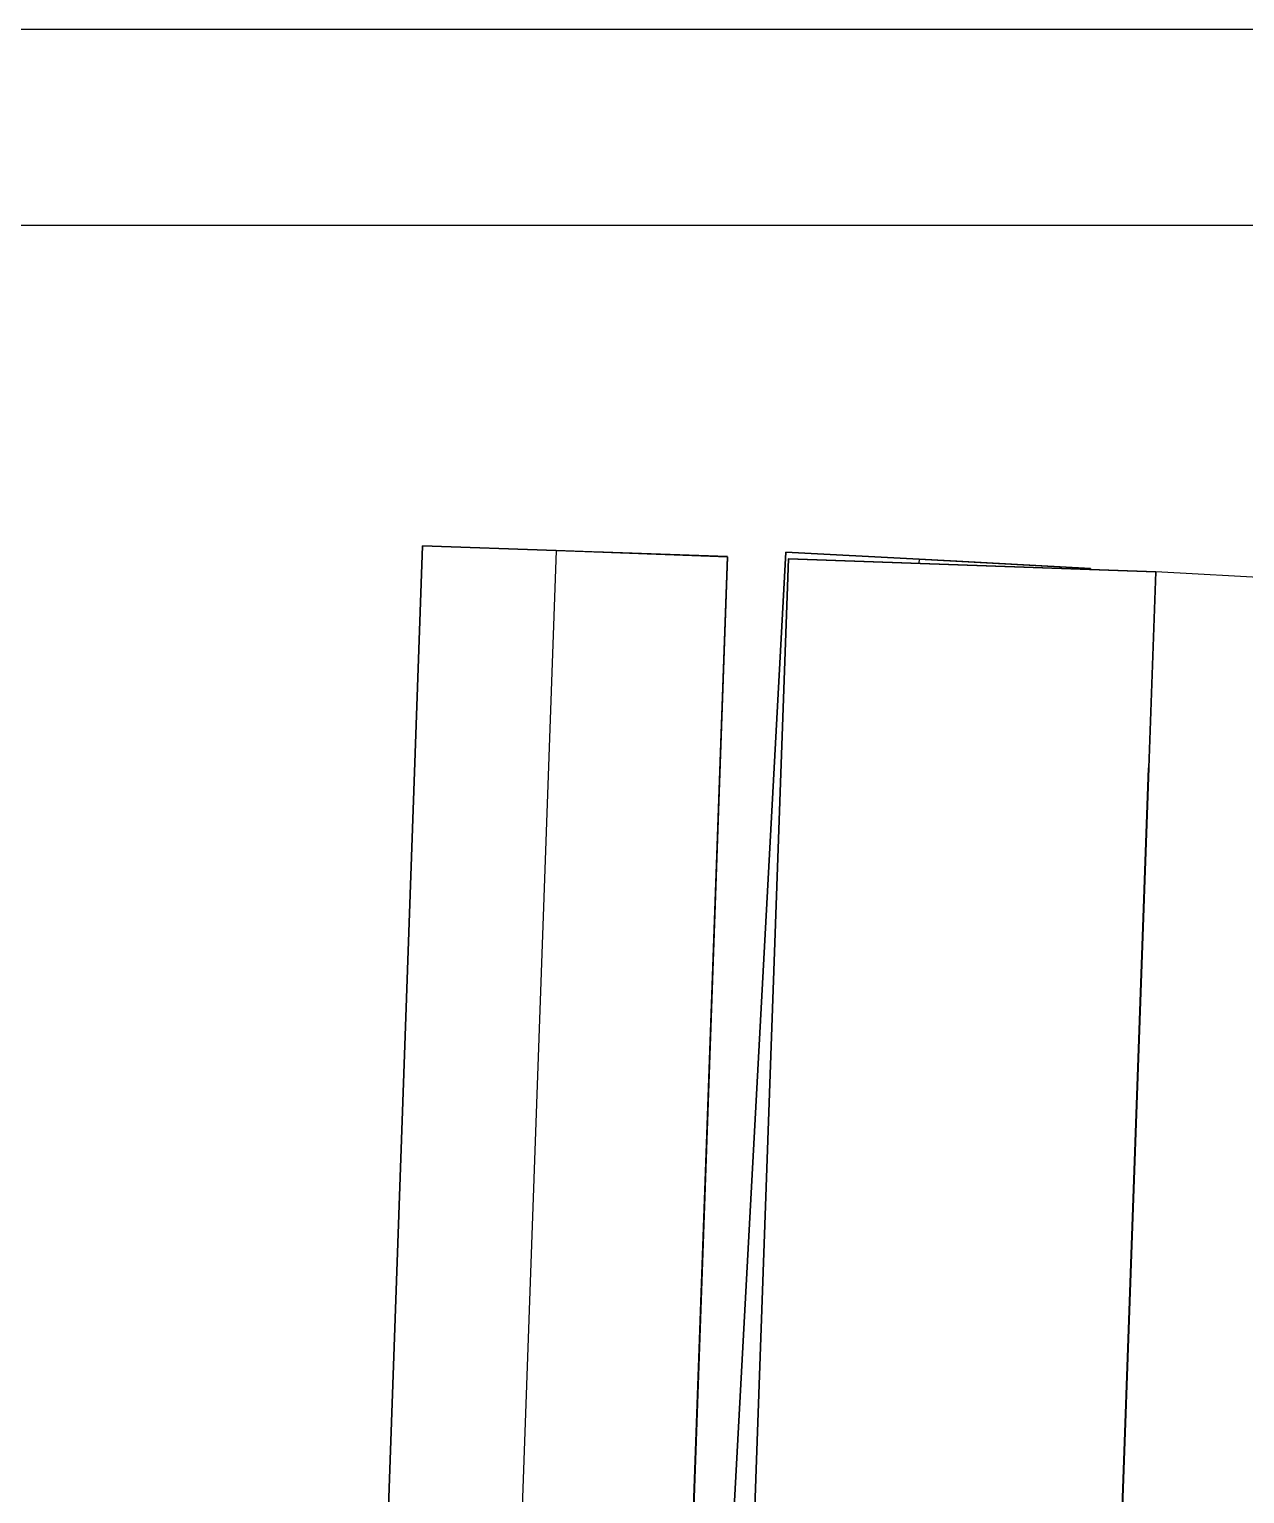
# Model space of a CAD drawing. Extents: x -43 to 90, y 6 to 81.
# Drawn here: x -18.936 to -18.44, y 74.48 to 75.078 of the extents above; entities that cross this region are included whole.
import ezdxf

# ---------------------------------------------------------------- set-up
doc = ezdxf.new("R2010")
doc.units = 0
doc.header["$LTSCALE"] = 0.1
doc.header["$MEASUREMENT"] = 0
doc.layers.add('cobertura nova', color=4, linetype='CONTINUOUS')
doc.layers.add('visto', color=9, linetype='CONTINUOUS')

msp = doc.modelspace()

# ---------------------------------------------------------------- linework, layer by layer
at = {"layer": 'cobertura nova'}
for p, q in [((-18.77564, 74.86736), (-18.86728, 72.29318)), ((-18.86728, 72.29318), (-18.77564, 74.86736)), ((-18.86728, 72.29318), (-18.77564, 74.86736)), ((-18.72108, 74.86541), (-18.81304, 72.28235)), ((-18.72108, 74.86541), (-18.77564, 74.86736)), ((-18.77564, 74.86736), (-18.77564, 74.86736)), ((-18.77564, 74.86736), (-18.72107, 74.86542)), ((-18.77564, 74.86736), (-18.72108, 74.86541)), ((-18.72107, 74.86542), (-18.77563, 74.86737)), ((-18.77563, 74.86737), (-18.77563, 74.86737)), ((-18.77563, 74.86737), (-18.72107, 74.86543)), ((-18.72106, 74.86543), (-18.77563, 74.86737)), ((-18.77563, 74.86737), (-18.77562, 74.86737)), ((-18.72107, 74.86542), (-18.77563, 74.86736)), ((-18.77563, 74.86736), (-18.77563, 74.86736)), ((-18.77563, 74.86736), (-18.72107, 74.86542)), ((-18.72107, 74.86542), (-18.77563, 74.86736)), ((-18.77563, 74.86736), (-18.77563, 74.86736)), ((-18.77563, 74.86736), (-18.72107, 74.86542)), ((-18.77563, 74.86736), (-18.77563, 74.86736)), ((-18.77563, 74.86736), (-18.77563, 74.86736)), ((-18.77563, 74.86736), (-18.72106, 74.86542)), ((-18.77563, 74.86736), (-18.77563, 74.86736)), ((-18.77563, 74.86736), (-18.72107, 74.86542)), ((-18.77563, 74.86736), (-18.77563, 74.86736)), ((-18.77563, 74.86736), (-18.77563, 74.86736)), ((-18.77563, 74.86736), (-18.77563, 74.86736)), ((-18.72107, 74.86542), (-18.77563, 74.86736)), ((-18.77563, 74.86736), (-18.77563, 74.86736)), ((-18.77563, 74.86736), (-18.77563, 74.86736)), ((-18.77563, 74.86736), (-18.77563, 74.86736)), ((-18.77563, 74.86736), (-18.77563, 74.86736)), ((-18.77563, 74.86736), (-18.72107, 74.86541)), ((-18.72106, 74.86543), (-18.77562, 74.86738)), ((-18.77562, 74.86738), (-18.77562, 74.86738)), ((-18.77562, 74.86738), (-18.72106, 74.86544)), ((-18.72106, 74.86544), (-18.77562, 74.86738)), ((-18.77562, 74.86738), (-18.77562, 74.86738)), ((-18.77562, 74.86738), (-18.72105, 74.86544)), ((-18.77562, 74.86737), (-18.72106, 74.86543)), ((-18.72106, 74.86543), (-18.77562, 74.86737)), ((-18.77562, 74.86737), (-18.77562, 74.86737)), ((-18.77562, 74.86737), (-18.72106, 74.86543)), ((-18.77562, 74.86736), (-18.77562, 74.86736)), ((-18.77562, 74.86736), (-18.77562, 74.86736)), ((-18.77562, 74.86736), (-18.72106, 74.86542)), ((-18.72106, 74.86542), (-18.77562, 74.86736)), ((-18.72105, 74.86542), (-18.77562, 74.86736)), ((-18.77562, 74.86736), (-18.77562, 74.86736)), ((-18.77562, 74.86736), (-18.77562, 74.86736)), ((-18.77562, 74.86736), (-18.77562, 74.86736)), ((-18.77562, 74.86736), (-18.72106, 74.86542)), ((-18.72105, 74.86544), (-18.77561, 74.86739)), ((-18.77561, 74.86739), (-18.77561, 74.86739)), ((-18.77561, 74.86739), (-18.72105, 74.86545)), ((-18.72105, 74.86545), (-18.77561, 74.86739)), ((-18.77561, 74.86739), (-18.77561, 74.86739)), ((-18.77561, 74.86739), (-18.72104, 74.86545)), ((-18.72105, 74.86544), (-18.77561, 74.86738)), ((-18.77561, 74.86738), (-18.77561, 74.86738)), ((-18.77561, 74.86738), (-18.72105, 74.86544)), ((-18.77561, 74.86736), (-18.77561, 74.86736)), ((-18.72105, 74.86542), (-18.77561, 74.86736)), ((-18.77561, 74.86736), (-18.77561, 74.86736)), ((-18.77561, 74.86736), (-18.72105, 74.86542)), ((-18.77561, 74.86736), (-18.77561, 74.86736)), ((-18.77561, 74.86736), (-18.77561, 74.86736)), ((-18.77561, 74.86736), (-18.77561, 74.86736)), ((-18.72104, 74.86545), (-18.7756, 74.8674)), ((-18.7756, 74.8674), (-18.7756, 74.8674)), ((-18.7756, 74.8674), (-18.72104, 74.86546)), ((-18.72104, 74.86545), (-18.7756, 74.86739)), ((-18.7756, 74.86739), (-18.7756, 74.86739)), ((-18.7756, 74.86739), (-18.72104, 74.86545)), ((-18.7756, 74.86736), (-18.7756, 74.86737)), ((-18.7756, 74.86737), (-18.72104, 74.86542)), ((-18.7756, 74.86737), (-18.7756, 74.86737)), ((-18.7756, 74.86737), (-18.7756, 74.86736)), ((-18.65112, 74.86292), (-18.72108, 74.86541)), ((-18.72107, 74.86543), (-18.72106, 74.86543)), ((-18.72107, 74.86542), (-18.72107, 74.86542)), ((-18.72107, 74.86542), (-18.72107, 74.86542)), ((-18.72107, 74.86542), (-18.72107, 74.86542)), ((-18.72107, 74.86542), (-18.72107, 74.86541)), ((-18.72106, 74.86542), (-18.72107, 74.86542)), ((-18.72107, 74.86542), (-18.72107, 74.86542)), ((-18.72107, 74.86542), (-18.72107, 74.86541)), ((-18.72107, 74.86542), (-18.72107, 74.86542)), ((-18.72107, 74.86542), (-18.72107, 74.86541)), ((-18.72107, 74.86542), (-18.72107, 74.86541)), ((-18.72107, 74.86542), (-18.72107, 74.86541)), ((-18.72107, 74.86541), (-18.72107, 74.86542)), ((-18.72107, 74.86542), (-18.72107, 74.86542)), ((-18.72107, 74.86541), (-18.72107, 74.86542)), ((-18.72107, 74.86541), (-18.72107, 74.86541)), ((-18.72107, 74.86541), (-18.72107, 74.86541)), ((-18.72107, 74.86541), (-18.72107, 74.86541)), ((-18.72107, 74.86541), (-18.72107, 74.86541)), ((-18.72107, 74.86541), (-18.72107, 74.86541)), ((-18.72106, 74.86544), (-18.72106, 74.86544)), ((-18.72106, 74.86543), (-18.72106, 74.86543)), ((-18.72106, 74.86543), (-18.72106, 74.86543)), ((-18.72106, 74.86542), (-18.72106, 74.86541)), ((-18.72106, 74.86542), (-18.72106, 74.86541)), ((-18.72106, 74.86541), (-18.72106, 74.86542)), ((-18.72106, 74.86542), (-18.72106, 74.86542)), ((-18.72106, 74.86542), (-18.72106, 74.86541)), ((-18.72106, 74.86542), (-18.72106, 74.86542)), ((-18.72106, 74.86542), (-18.72106, 74.86541)), ((-18.72106, 74.86542), (-18.72106, 74.86541)), ((-18.72106, 74.86541), (-18.72106, 74.86542)), ((-18.72106, 74.86542), (-18.72106, 74.86542)), ((-18.72106, 74.86541), (-18.72106, 74.86542)), ((-18.72106, 74.86542), (-18.72106, 74.86542)), ((-18.72106, 74.86542), (-18.72106, 74.86541)), ((-18.72106, 74.86541), (-18.72106, 74.86542)), ((-18.72106, 74.86542), (-18.72106, 74.86542)), ((-18.72105, 74.86545), (-18.72105, 74.86545)), ((-18.72105, 74.86544), (-18.72105, 74.86544)), ((-18.72105, 74.86544), (-18.72105, 74.86544)), ((-18.72105, 74.86541), (-18.72105, 74.86542)), ((-18.72105, 74.86541), (-18.72105, 74.86542)), ((-18.72105, 74.86542), (-18.72105, 74.86542)), ((-18.72105, 74.86542), (-18.72105, 74.86541)), ((-18.72105, 74.86542), (-18.72105, 74.86542)), ((-18.72105, 74.86542), (-18.72105, 74.86541)), ((-18.72105, 74.86542), (-18.72105, 74.86541)), ((-18.72105, 74.86542), (-18.72105, 74.86542)), ((-18.72105, 74.86541), (-18.72105, 74.86542)), ((-18.72105, 74.86542), (-18.72105, 74.86542)), ((-18.72105, 74.86542), (-18.72104, 74.86542)), ((-18.72105, 74.86541), (-18.72105, 74.86542)), ((-18.72105, 74.86542), (-18.72105, 74.86542)), ((-18.72105, 74.86542), (-18.72105, 74.86541)), ((-18.72105, 74.86542), (-18.72105, 74.86542)), ((-18.72105, 74.86542), (-18.72105, 74.86541)), ((-18.72105, 74.86541), (-18.72105, 74.86542)), ((-18.72105, 74.86542), (-18.72105, 74.86542)), ((-18.72105, 74.86541), (-18.72105, 74.86542)), ((-18.72104, 74.86546), (-18.65108, 74.86297)), ((-18.72104, 74.86545), (-18.72104, 74.86545)), ((-18.72104, 74.86545), (-18.72104, 74.86545)), ((-18.72104, 74.86541), (-18.72104, 74.86542)), ((-18.72104, 74.86542), (-18.72104, 74.86542)), ((-18.72104, 74.86542), (-18.72104, 74.86541)), ((-18.72104, 74.86542), (-18.72104, 74.86541)), ((-18.72104, 74.86542), (-18.72104, 74.86542)), ((-18.72104, 74.86541), (-18.72104, 74.86542)), ((-18.72104, 74.86542), (-18.72104, 74.86542)), ((-18.72104, 74.86542), (-18.72104, 74.86541)), ((-18.70568, 74.86487), (-18.65112, 74.86292)), ((-18.70568, 74.86487), (-18.70568, 74.86487)), ((-18.70567, 74.86487), (-18.70568, 74.86487)), ((-18.70568, 74.86487), (-18.65111, 74.86293)), ((-18.65112, 74.86293), (-18.70568, 74.86487)), ((-18.70568, 74.86487), (-18.70568, 74.86487)), ((-18.70568, 74.86487), (-18.65112, 74.86293)), ((-18.65112, 74.86293), (-18.70568, 74.86487)), ((-18.70568, 74.86487), (-18.70568, 74.86487)), ((-18.70568, 74.86487), (-18.70568, 74.86487)), ((-18.70568, 74.86487), (-18.70568, 74.86487)), ((-18.70568, 74.86487), (-18.70567, 74.86487)), ((-18.65111, 74.86293), (-18.70568, 74.86487)), ((-18.70568, 74.86487), (-18.70568, 74.86487)), ((-18.70568, 74.86487), (-18.70568, 74.86487)), ((-18.65112, 74.86293), (-18.70568, 74.86487)), ((-18.70568, 74.86487), (-18.70568, 74.86487)), ((-18.6511, 74.86294), (-18.70567, 74.86488)), ((-18.70567, 74.86488), (-18.70567, 74.86488)), ((-18.70567, 74.86488), (-18.65111, 74.86294)), ((-18.65111, 74.86294), (-18.70567, 74.86488)), ((-18.70567, 74.86488), (-18.70567, 74.86488)), ((-18.70567, 74.86488), (-18.65111, 74.86294)), ((-18.65111, 74.86294), (-18.70567, 74.86488)), ((-18.70567, 74.86488), (-18.70567, 74.86488)), ((-18.70567, 74.86488), (-18.65111, 74.86293)), ((-18.65111, 74.86293), (-18.70567, 74.86487)), ((-18.70567, 74.86487), (-18.6511, 74.86293)), ((-18.70567, 74.86487), (-18.70567, 74.86487)), ((-18.70567, 74.86487), (-18.70567, 74.86487)), ((-18.65111, 74.86293), (-18.70567, 74.86487)), ((-18.70567, 74.86487), (-18.70567, 74.86487)), ((-18.70567, 74.86487), (-18.65111, 74.86293)), ((-18.70565, 74.8649), (-18.70566, 74.8649)), ((-18.70566, 74.8649), (-18.65109, 74.86295)), ((-18.65109, 74.86295), (-18.70566, 74.86489)), ((-18.70566, 74.86489), (-18.70566, 74.86489)), ((-18.70566, 74.86489), (-18.6511, 74.86295)), ((-18.6511, 74.86295), (-18.70566, 74.86489)), ((-18.70566, 74.86489), (-18.70566, 74.86489)), ((-18.70566, 74.86489), (-18.6511, 74.86295)), ((-18.6511, 74.86295), (-18.70566, 74.86489)), ((-18.70566, 74.86489), (-18.70566, 74.86489)), ((-18.70566, 74.86489), (-18.6511, 74.86294)), ((-18.70566, 74.86487), (-18.70566, 74.86487)), ((-18.70566, 74.86487), (-18.70566, 74.86487)), ((-18.70566, 74.86487), (-18.70566, 74.86487)), ((-18.70566, 74.86487), (-18.70566, 74.86487)), ((-18.6511, 74.86293), (-18.70566, 74.86487)), ((-18.70566, 74.86487), (-18.70566, 74.86487)), ((-18.70566, 74.86487), (-18.70566, 74.86487)), ((-18.65109, 74.86293), (-18.70566, 74.86487)), ((-18.70566, 74.86487), (-18.70566, 74.86487)), ((-18.70566, 74.86487), (-18.6511, 74.86293)), ((-18.70566, 74.86487), (-18.70566, 74.86487)), ((-18.65108, 74.86297), (-18.70565, 74.86491)), ((-18.70565, 74.86491), (-18.70565, 74.86491)), ((-18.70565, 74.86491), (-18.65109, 74.86296)), ((-18.65109, 74.86296), (-18.70565, 74.8649)), ((-18.70565, 74.8649), (-18.70565, 74.8649)), ((-18.70565, 74.8649), (-18.65109, 74.86296)), ((-18.65109, 74.86296), (-18.70565, 74.8649)), ((-18.70565, 74.8649), (-18.70565, 74.8649)), ((-18.70565, 74.8649), (-18.65109, 74.86296)), ((-18.65109, 74.86296), (-18.70565, 74.8649)), ((-18.65109, 74.86293), (-18.70565, 74.86488)), ((-18.70565, 74.86488), (-18.70565, 74.86487)), ((-18.70565, 74.86487), (-18.70565, 74.86488)), ((-18.70565, 74.86487), (-18.70565, 74.86487)), ((-18.70565, 74.86487), (-18.65109, 74.86293)), ((-18.70565, 74.86487), (-18.70565, 74.86487)), ((-18.62733, 74.86481), (-18.69732, 73.56419)), ((-18.69732, 73.56423), (-18.62733, 74.86481)), ((-18.62733, 74.86482), (-18.62733, 74.86481)), ((-18.57281, 74.86188), (-18.62733, 74.86482)), ((-18.62732, 74.86482), (-18.62733, 74.86481)), ((-18.62733, 74.86481), (-18.62733, 74.86481)), ((-18.62733, 74.86481), (-18.62733, 74.86481)), ((-18.62733, 74.86481), (-18.57281, 74.86188)), ((-18.62733, 74.86481), (-18.57281, 74.86188)), ((-18.57281, 74.86188), (-18.62733, 74.86481)), ((-18.62732, 74.86482), (-18.62732, 74.86482)), ((-18.62732, 74.86482), (-18.5728, 74.86188)), ((-18.5728, 74.86188), (-18.62732, 74.86482)), ((-18.5728, 74.86188), (-18.62732, 74.86482)), ((-18.62732, 74.86482), (-18.62732, 74.86482)), ((-18.62732, 74.86482), (-18.62732, 74.86482)), ((-18.62732, 74.86482), (-18.62732, 74.86482)), ((-18.62732, 74.86482), (-18.5728, 74.86188)), ((-18.62732, 74.86481), (-18.62732, 74.86482)), ((-18.62732, 74.86481), (-18.62732, 74.86481)), ((-18.62732, 74.86481), (-18.57281, 74.86188)), ((-18.62731, 74.86482), (-18.57279, 74.86189)), ((-18.62731, 74.86482), (-18.57279, 74.86189)), ((-18.62731, 74.86482), (-18.62731, 74.86482)), ((-18.57279, 74.86189), (-18.62731, 74.86482)), ((-18.62731, 74.86482), (-18.62731, 74.86482)), ((-18.62731, 74.86482), (-18.62731, 74.86482)), ((-18.6273, 74.86482), (-18.6273, 74.86482)), ((-18.6273, 74.86482), (-18.57278, 74.86189)), ((-18.6273, 74.86482), (-18.6273, 74.86482)), ((-18.57278, 74.86189), (-18.6273, 74.86482)), ((-18.6273, 74.86482), (-18.6273, 74.86482)), ((-18.6273, 74.86482), (-18.6273, 74.86482)), ((-18.74349, 72.26847), (-18.65112, 74.86292)), ((-18.74348, 72.26847), (-18.65111, 74.86293)), ((-18.74348, 72.26847), (-18.65111, 74.86293)), ((-18.74348, 72.26847), (-18.65111, 74.86293)), ((-18.74348, 72.26847), (-18.65111, 74.86293)), ((-18.74348, 72.26847), (-18.65112, 74.86293)), ((-18.65111, 74.86293), (-18.74348, 72.26847)), ((-18.74348, 72.26847), (-18.65112, 74.86293)), ((-18.74348, 72.26847), (-18.65112, 74.86292)), ((-18.74347, 72.26846), (-18.6511, 74.86293)), ((-18.74347, 72.26846), (-18.6511, 74.86293)), ((-18.74347, 72.26846), (-18.6511, 74.86293)), ((-18.6511, 74.86293), (-18.74347, 72.26847)), ((-18.74347, 72.26847), (-18.65111, 74.86293)), ((-18.74347, 72.26847), (-18.6511, 74.86293)), ((-18.6511, 74.86293), (-18.74347, 72.26846)), ((-18.65111, 74.86293), (-18.74347, 72.26847)), ((-18.74346, 72.26846), (-18.65109, 74.86293)), ((-18.74346, 72.26846), (-18.65109, 74.86293)), ((-18.65109, 74.86293), (-18.74346, 72.26846)), ((-18.65109, 74.86293), (-18.74346, 72.26846)), ((-18.74346, 72.26846), (-18.6511, 74.86293)), ((-18.74346, 72.26846), (-18.6511, 74.86293)), ((-18.74346, 72.26846), (-18.65109, 74.86293)), ((-18.74346, 72.26846), (-18.65109, 74.86293)), ((-18.65109, 74.86293), (-18.74346, 72.26846)), ((-18.74346, 72.26846), (-18.65109, 74.86293)), ((-18.6511, 74.86293), (-18.74346, 72.26846)), ((-18.65109, 74.86293), (-18.74345, 72.26846)), ((-18.65109, 74.86293), (-18.74345, 72.26846)), ((-18.74345, 72.26846), (-18.65108, 74.86293)), ((-18.74345, 72.26846), (-18.65109, 74.86293)), ((-18.65111, 74.86293), (-18.65112, 74.86293)), ((-18.65112, 74.86293), (-18.65112, 74.86293)), ((-18.65112, 74.86292), (-18.65112, 74.86293)), ((-18.65112, 74.86293), (-18.65112, 74.86292)), ((-18.65112, 74.86293), (-18.65111, 74.86293)), ((-18.65112, 74.86292), (-18.65112, 74.86292)), ((-18.65111, 74.86294), (-18.65111, 74.86294)), ((-18.65111, 74.86294), (-18.65111, 74.86294)), ((-18.65111, 74.86293), (-18.65111, 74.86293)), ((-18.65111, 74.86293), (-18.65111, 74.86293)), ((-18.65111, 74.86293), (-18.65111, 74.86293)), ((-18.65111, 74.86293), (-18.65111, 74.86293)), ((-18.65111, 74.86293), (-18.65111, 74.86293)), ((-18.65111, 74.86293), (-18.65111, 74.86293)), ((-18.65111, 74.86293), (-18.65111, 74.86293)), ((-18.65111, 74.86293), (-18.65111, 74.86293)), ((-18.6511, 74.86295), (-18.6511, 74.86295)), ((-18.6511, 74.86295), (-18.6511, 74.86295)), ((-18.6511, 74.86294), (-18.6511, 74.86294)), ((-18.6511, 74.86293), (-18.6511, 74.86293)), ((-18.6511, 74.86293), (-18.6511, 74.86293)), ((-18.6511, 74.86293), (-18.6511, 74.86293)), ((-18.6511, 74.86293), (-18.6511, 74.86293)), ((-18.6511, 74.86293), (-18.6511, 74.86293)), ((-18.6511, 74.86293), (-18.6511, 74.86293)), ((-18.6511, 74.86293), (-18.6511, 74.86293)), ((-18.65109, 74.86296), (-18.65109, 74.86296)), ((-18.65109, 74.86296), (-18.65109, 74.86296)), ((-18.65109, 74.86296), (-18.65109, 74.86296)), ((-18.65109, 74.86295), (-18.65109, 74.86295)), ((-18.65109, 74.86293), (-18.65109, 74.86293)), ((-18.65109, 74.86293), (-18.65109, 74.86293)), ((-18.65109, 74.86293), (-18.65109, 74.86293)), ((-18.65109, 74.86293), (-18.65109, 74.86293)), ((-18.65109, 74.86293), (-18.65108, 74.86293)), ((-18.65109, 74.86293), (-18.65109, 74.86293)), ((-18.65109, 74.86293), (-18.65109, 74.86293)), ((-18.65109, 74.86293), (-18.65109, 74.86293)), ((-18.62898, 74.78209), (-18.62613, 74.86204)), ((-18.62613, 74.86203), (-18.62897, 74.78209)), ((-18.62608, 74.86204), (-18.62613, 74.86203)), ((-18.47623, 74.85671), (-18.62613, 74.86204)), ((-18.62613, 74.86204), (-18.62613, 74.86204)), ((-18.62613, 74.86204), (-18.6261, 74.86204)), ((-18.62613, 74.86204), (-18.47623, 74.8567)), ((-18.6261, 74.86204), (-18.4762, 74.85671)), ((-18.6261, 74.86204), (-18.6261, 74.86204)), ((-18.4762, 74.85671), (-18.6261, 74.86204)), ((-18.6261, 74.86204), (-18.6261, 74.86203)), ((-18.62608, 74.86203), (-18.62608, 74.86204)), ((-18.62608, 74.86204), (-18.62608, 74.86204)), ((-18.57281, 74.86188), (-18.57291, 74.86015)), ((-18.5728, 74.86188), (-18.57281, 74.86188)), ((-18.57281, 74.86188), (-18.57281, 74.86188)), ((-18.57281, 74.86188), (-18.57281, 74.86188)), ((-18.57281, 74.86188), (-18.57281, 74.86188)), ((-18.57281, 74.86188), (-18.57281, 74.86188)), ((-18.57281, 74.86188), (-18.57281, 74.86188)), ((-18.57281, 74.86188), (-18.57281, 74.86188)), ((-18.57281, 74.86188), (-18.57281, 74.86188)), ((-18.57281, 74.86188), (-18.57281, 74.86188)), ((-18.57281, 74.86188), (-18.50292, 74.85812)), ((-18.50292, 74.85812), (-18.57281, 74.86188)), ((-18.5728, 74.86188), (-18.57279, 74.86188)), ((-18.5728, 74.86188), (-18.5728, 74.86188)), ((-18.57279, 74.86188), (-18.5728, 74.86188)), ((-18.5728, 74.86188), (-18.5728, 74.86188)), ((-18.5728, 74.86188), (-18.5728, 74.86188)), ((-18.5728, 74.86188), (-18.5728, 74.86188)), ((-18.5728, 74.86188), (-18.5728, 74.86188)), ((-18.5728, 74.86188), (-18.5728, 74.86188)), ((-18.5728, 74.86188), (-18.5728, 74.86188)), ((-18.5728, 74.86188), (-18.5728, 74.86188)), ((-18.5728, 74.86188), (-18.5728, 74.86188)), ((-18.5728, 74.86188), (-18.5728, 74.86188)), ((-18.5728, 74.86188), (-18.5728, 74.86188)), ((-18.5728, 74.86188), (-18.5728, 74.86188)), ((-18.5728, 74.86188), (-18.5728, 74.86188)), ((-18.5728, 74.86188), (-18.5728, 74.86188)), ((-18.5728, 74.86188), (-18.5728, 74.86188)), ((-18.5728, 74.86188), (-18.5728, 74.86188)), ((-18.57278, 74.86189), (-18.57279, 74.86188)), ((-18.57279, 74.86189), (-18.57279, 74.86188)), ((-18.57279, 74.86189), (-18.57279, 74.86189)), ((-18.57279, 74.86189), (-18.57279, 74.86188)), ((-18.57279, 74.86189), (-18.57279, 74.86189)), ((-18.57279, 74.86189), (-18.57279, 74.86189)), ((-18.57279, 74.86189), (-18.57279, 74.86188)), ((-18.57279, 74.86189), (-18.57279, 74.86188)), ((-18.57279, 74.86188), (-18.57279, 74.86189)), ((-18.57279, 74.86189), (-18.57279, 74.86189)), ((-18.57279, 74.86189), (-18.57279, 74.86189)), ((-18.57279, 74.86189), (-18.57279, 74.86188)), ((-18.57279, 74.86188), (-18.57279, 74.86188)), ((-18.57278, 74.86188), (-18.57278, 74.86189)), ((-18.57278, 74.86189), (-18.57278, 74.86189)), ((-18.57278, 74.86189), (-18.57278, 74.86189)), ((-18.57278, 74.86189), (-18.57278, 74.86189)), ((-18.57278, 74.86189), (-18.57278, 74.86188)), ((-18.57278, 74.86189), (-18.57278, 74.86189)), ((-18.57278, 74.86189), (-18.57278, 74.86189)), ((-18.57278, 74.86188), (-18.57278, 74.86189)), ((-18.57278, 74.86189), (-18.57278, 74.86189)), ((-18.5574, 74.86106), (-18.57278, 74.86189)), ((-18.55743, 74.86105), (-18.55743, 74.86105)), ((-18.55743, 74.86105), (-18.50291, 74.85812)), ((-18.55743, 74.86105), (-18.55743, 74.86105)), ((-18.55743, 74.86105), (-18.55743, 74.86105)), ((-18.50291, 74.85812), (-18.55743, 74.86105)), ((-18.55743, 74.86105), (-18.55743, 74.86105)), ((-18.55743, 74.86105), (-18.55743, 74.86105)), ((-18.55743, 74.86105), (-18.55743, 74.86105)), ((-18.50291, 74.85812), (-18.55743, 74.86105)), ((-18.55743, 74.86105), (-18.55743, 74.86105)), ((-18.55743, 74.86105), (-18.55743, 74.86105)), ((-18.55742, 74.86106), (-18.55742, 74.86106)), ((-18.5029, 74.85812), (-18.55742, 74.86106)), ((-18.55742, 74.86106), (-18.55742, 74.86106)), ((-18.55742, 74.86106), (-18.5029, 74.85812)), ((-18.55742, 74.86106), (-18.55742, 74.86106)), ((-18.55742, 74.86105), (-18.55742, 74.86106)), ((-18.55742, 74.86106), (-18.55742, 74.86106)), ((-18.5029, 74.85812), (-18.55742, 74.86106)), ((-18.55742, 74.86105), (-18.55742, 74.86105)), ((-18.50291, 74.85812), (-18.55742, 74.86105)), ((-18.55741, 74.86106), (-18.55741, 74.86106)), ((-18.55741, 74.86106), (-18.55741, 74.86106)), ((-18.50289, 74.85812), (-18.55741, 74.86106)), ((-18.55741, 74.86106), (-18.5029, 74.85812)), ((-18.55741, 74.86106), (-18.55741, 74.86106)), ((-18.5029, 74.85812), (-18.55741, 74.86106)), ((-18.55741, 74.86106), (-18.55741, 74.86106)), ((-18.50288, 74.85813), (-18.5574, 74.86106)), ((-18.5574, 74.86106), (-18.5574, 74.86106)), ((-18.5574, 74.86106), (-18.5574, 74.86106)), ((-18.5574, 74.86106), (-18.50289, 74.85813)), ((-18.5574, 74.86106), (-18.5574, 74.86106)), ((-18.5574, 74.86106), (-18.5574, 74.86106)), ((-18.5574, 74.86106), (-18.5574, 74.86106)), ((-18.50294, 74.85766), (-18.50292, 74.85812)), ((-18.50294, 74.85766), (-18.50291, 74.85812)), ((-18.50294, 74.85766), (-18.50291, 74.85812)), ((-18.50294, 74.85766), (-18.50291, 74.85812)), ((-18.50294, 74.85766), (-18.50291, 74.85812)), ((-18.50292, 74.85812), (-18.50294, 74.85766)), ((-18.5029, 74.85812), (-18.50293, 74.85766)), ((-18.50293, 74.85766), (-18.5029, 74.85812)), ((-18.5029, 74.85812), (-18.50293, 74.85766)), ((-18.50293, 74.85766), (-18.5029, 74.85812)), ((-18.50293, 74.85766), (-18.50291, 74.85812)), ((-18.5029, 74.85812), (-18.50293, 74.85766)), ((-18.50293, 74.85766), (-18.50291, 74.85812)), ((-18.50293, 74.85766), (-18.50291, 74.85812)), ((-18.50289, 74.85812), (-18.50292, 74.85766)), ((-18.50289, 74.85812), (-18.50292, 74.85766)), ((-18.50292, 74.85766), (-18.50289, 74.85812)), ((-18.5029, 74.85812), (-18.50292, 74.85766)), ((-18.5029, 74.85812), (-18.50292, 74.85766)), ((-18.5029, 74.85812), (-18.50292, 74.85766)), ((-18.5029, 74.85812), (-18.50292, 74.85766)), ((-18.50292, 74.85812), (-18.50291, 74.85812)), ((-18.50291, 74.85812), (-18.50292, 74.85812)), ((-18.50292, 74.85766), (-18.5029, 74.85811)), ((-18.50292, 74.85766), (-18.5029, 74.85811)), ((-18.50292, 74.85766), (-18.5029, 74.85811)), ((-18.50291, 74.85766), (-18.50288, 74.85813)), ((-18.50291, 74.85766), (-18.50289, 74.85813)), ((-18.50289, 74.85813), (-18.50291, 74.85766)), ((-18.50291, 74.85766), (-18.50289, 74.85812)), ((-18.50289, 74.85812), (-18.50291, 74.85766)), ((-18.50291, 74.85812), (-18.5029, 74.85812)), ((-18.50291, 74.85812), (-18.50291, 74.85812)), ((-18.50291, 74.85812), (-18.50291, 74.85812)), ((-18.50291, 74.85812), (-18.50291, 74.85812)), ((-18.50291, 74.85812), (-18.50291, 74.85812)), ((-18.50291, 74.85812), (-18.50291, 74.85812)), ((-18.50291, 74.85812), (-18.50291, 74.85812)), ((-18.50291, 74.85812), (-18.5029, 74.85812)), ((-18.5029, 74.85812), (-18.50291, 74.85812)), ((-18.50291, 74.85812), (-18.50291, 74.85812)), ((-18.50291, 74.85812), (-18.50291, 74.85812)), ((-18.50291, 74.85812), (-18.50291, 74.85812)), ((-18.50291, 74.85812), (-18.50291, 74.85812)), ((-18.50291, 74.85812), (-18.50291, 74.85812)), ((-18.50291, 74.85812), (-18.50291, 74.85812)), ((-18.50291, 74.85812), (-18.50291, 74.85812)), ((-18.50288, 74.85811), (-18.50291, 74.85766)), ((-18.50291, 74.85766), (-18.50289, 74.85811)), ((-18.50291, 74.85766), (-18.50288, 74.85811)), ((-18.50289, 74.85812), (-18.5029, 74.85812)), ((-18.5029, 74.85811), (-18.50289, 74.85812)), ((-18.5029, 74.85811), (-18.5029, 74.85812)), ((-18.5029, 74.85812), (-18.5029, 74.85812)), ((-18.5029, 74.85811), (-18.5029, 74.85812)), ((-18.5029, 74.85812), (-18.5029, 74.85812)), ((-18.5029, 74.85812), (-18.5029, 74.85812)), ((-18.5029, 74.85812), (-18.5029, 74.85812)), ((-18.5029, 74.85812), (-18.5029, 74.85812)), ((-18.5029, 74.85812), (-18.5029, 74.85812)), ((-18.5029, 74.85812), (-18.5029, 74.85812)), ((-18.5029, 74.85811), (-18.50289, 74.85811)), ((-18.50289, 74.85811), (-18.5029, 74.85811)), ((-18.5029, 74.85811), (-18.5029, 74.85811)), ((-18.5029, 74.85811), (-18.5029, 74.85811)), ((-18.5029, 74.85811), (-18.5029, 74.85811)), ((-18.5029, 74.85811), (-18.5029, 74.85811)), ((-18.5029, 74.85811), (-18.5029, 74.85811)), ((-18.50289, 74.85811), (-18.50288, 74.85813)), ((-18.50288, 74.85813), (-18.50289, 74.85813)), ((-18.50289, 74.85812), (-18.50289, 74.85812)), ((-18.50289, 74.85812), (-18.50289, 74.85812)), ((-18.50289, 74.85812), (-18.50289, 74.85812)), ((-18.50289, 74.85812), (-18.50289, 74.85812)), ((-18.50289, 74.85812), (-18.50289, 74.85812)), ((-18.50289, 74.85812), (-18.50289, 74.85812)), ((-18.50288, 74.85811), (-18.50289, 74.85811)), ((-18.50289, 74.85811), (-18.50289, 74.85811)), ((-18.50289, 74.85811), (-18.50289, 74.85811)), ((-18.50289, 74.85811), (-18.50289, 74.85811)), ((-18.50289, 74.85811), (-18.50289, 74.85811)), ((-18.50289, 74.85811), (-18.50289, 74.85811)), ((-18.50289, 74.85811), (-18.50289, 74.85811)), ((-18.50289, 74.85811), (-18.50289, 74.85811)), ((-18.50289, 74.85811), (-18.50289, 74.85811)), ((-18.50289, 74.85811), (-18.50289, 74.85811)), ((-18.50288, 74.85813), (-18.50288, 74.85813)), ((-18.50288, 74.85813), (-18.50288, 74.85811)), ((-18.50288, 74.85813), (-18.50288, 74.85813)), ((-18.50288, 74.85813), (-18.50288, 74.85813)), ((-18.50288, 74.85813), (-18.50288, 74.85813)), ((-18.50288, 74.85811), (-18.50288, 74.85811)), ((-18.47623, 74.8567), (-18.47908, 74.77675)), ((-18.47619, 74.85671), (-18.47904, 74.77676)), ((-18.47904, 74.77676), (-18.4762, 74.85671)), ((-18.47904, 74.77675), (-18.47619, 74.8567)), ((-18.47704, 74.85674), (-18.47792, 74.85678)), ((-18.47792, 74.85678), (-18.47792, 74.85677)), ((-18.4762, 74.85671), (-18.47623, 74.85671)), ((-18.47623, 74.85671), (-18.47623, 74.85671)), ((-18.4762, 74.85671), (-18.4762, 74.85671)), ((-18.38631, 74.85185), (-18.4762, 74.85669)), ((-18.47619, 74.8567), (-18.47619, 74.85671)), ((-18.71865, 72.26351), (-18.62898, 74.78209)), ((-18.62897, 74.78209), (-18.71864, 72.26351)), ((-18.47908, 74.77675), (-18.5433, 72.97271)), ((-18.5433, 72.97272), (-18.47907, 74.77675)), ((-18.54325, 72.97338), (-18.47904, 74.77676)), ((-18.47904, 74.77676), (-18.54325, 72.97338)), ((-18.47904, 74.77676), (-18.54324, 72.97342)), ((-18.54324, 72.97342), (-18.47904, 74.77675)), ((-18.47904, 74.77676), (-18.47908, 74.77675)), ((-18.47904, 74.77676), (-18.47908, 74.77676)), ((-18.47908, 74.77676), (-18.47904, 74.77676)), ((-18.47908, 74.77675), (-18.47907, 74.77675)), ((-18.47907, 74.77675), (-18.47908, 74.77675)), ((-18.47907, 74.77675), (-18.47904, 74.77676))]:
    msp.add_line(p, q, dxfattribs=at)
at = {"layer": 'visto'}
for p, q in [((-22.26351, 75.07832), (-16.53425, 75.07832)), ((-22.24152, 74.99832), (-16.55343, 74.99832))]:
    msp.add_line(p, q, dxfattribs=at)

doc.saveas('drawing.dxf')
